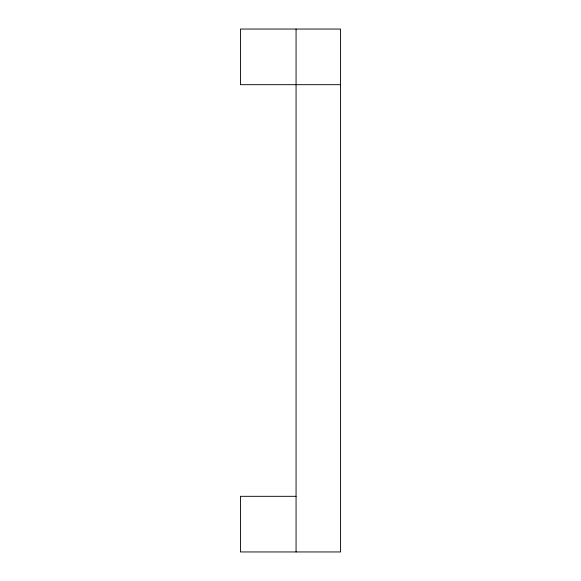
<?xml version="1.0" encoding="UTF-8"?>
<svg xmlns="http://www.w3.org/2000/svg" width="581" height="581" viewBox="0 0 581 581"><rect width="100%" height="100%" fill="white"/><g stroke="black" fill="none" stroke-linecap="round" stroke-linejoin="round"><path stroke-width="0.87" d="M340.568 84.681L240.432 84.681L240.432 29.05L340.568 29.05L340.568 551.95L240.432 551.95L240.432 496.319L296.063 496.319M296.063 29.05L296.063 551.95"/></g></svg>
